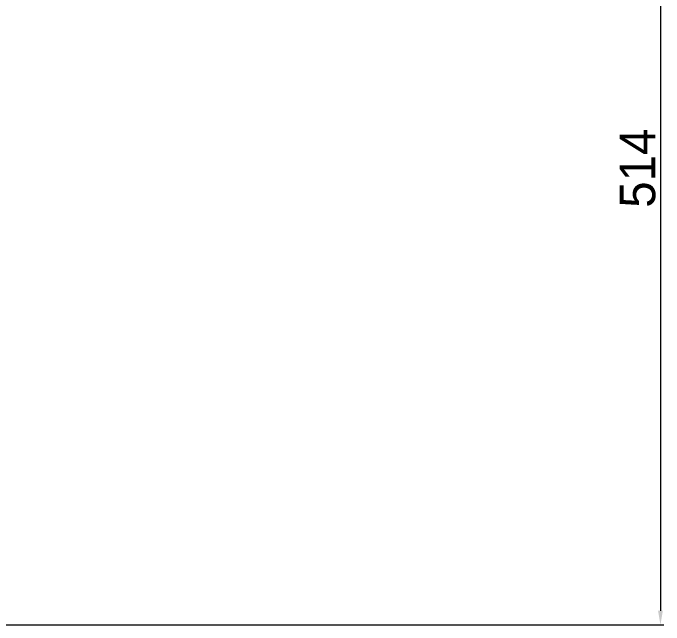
# Model space of a CAD drawing. Extents: x 9119 to 14551, y -233 to 2082.
# Drawn here: x 12510.3 to 12877, y 1331.5 to 1676.1 of the extents above; entities that cross this region are included whole.
import ezdxf

# ---------------------------------------------------------------- set-up
doc = ezdxf.new("R2010")
doc.units = 0
doc.header["$LTSCALE"] = 10
doc.header["$MEASUREMENT"] = 0
doc.header["$PDMODE"] = 3
doc.header["$PDSIZE"] = -10
doc.layers.get('0').update_dxf_attribs({"linetype": 'CONTINUOUS'})
doc.layers.get('DEFPOINTS').update_dxf_attribs({"linetype": 'CONTINUOUS'})
doc.styles.add('Daelim Dimension', font='')
doc.styles.get('Daelim Dimension').set_extended_font_data('나눔고딕')
doc.dimstyles.new('DEFAULT', dxfattribs={"dimscale": 2, "dimtxt": 2, "dimasz": 2, "dimexe": 0, "dimexo": 2, "dimgap": 1, "dimtad": 1, "dimdec": 1, "dimzin": 9, "dimdsep": 46, "dimtxsty": 'Daelim Dimension', "dimcen": 0.5, "dimclrd": 252, "dimclre": 252, "dimclrt": 3, "dimadec": 1, "dimazin": 0, "dimtfac": 1, "dimtdec": 1, "dimtix": 1, "dimtmove": 0, "dimatfit": 3, "dimfxl": 1, "dimtolj": 1, "dimtzin": 1, "dimlwd": 9, "dimlwe": 9, "dimarcsym": 0})

# ---------------------------------------------------------------- blocks, each defined once
blk = doc.blocks.new('*D12')
at = {"color": 5, "lineweight": 9, "ltscale": 0.5, "transparency": 16777216}
for p, q in [((12621.53, 1845.98), (12877.04, 1845.98)), ((12875.04, 1837.98), (12875.04, 1339.5)), ((12371.53, 1331.5), (12877.04, 1331.5))]:
    blk.add_line(p, q, dxfattribs=at)
at = {"color": 5, "ltscale": 0.5, "transparency": 16777216}
for points in [[(12873.71, 1837.98), (12876.38, 1837.98), (12875.04, 1845.98)], [(12873.71, 1339.5), (12876.38, 1339.5), (12875.04, 1331.5)]]:
    blk.add_solid(points, dxfattribs=at)
at = {"layer": 'DEFPOINTS', "color": 0, "ltscale": 0.5, "transparency": 16777216}
for p in [(12617.53, 1845.98), (12367.53, 1331.5), (12875.04, 1331.5)]:
    blk.add_point(p, dxfattribs=at)
at = {"color": 7, "ltscale": 0.5, "transparency": 16777216, "insert": (12862.27, 1588.74), "char_height": 20, "attachment_point": 5, "rotation": 90, "style": 'Daelim Dimension'}
blk.add_mtext('\\A1;514', dxfattribs=at)

msp = doc.modelspace()

# ---------------------------------------------------------------- dimensions: what is measured, and where the dimension line sits
at = {"color": 5, "ltscale": 0.5}
dim = msp.add_linear_dim(base=(12875.04, 1331.5), p1=(12617.53, 1845.98), p2=(12367.53, 1331.5), angle=90, dimstyle='DEFAULT', override={"dimtxt": 10, "dimasz": 4, "dimexe": 1, "dimdec": 0, "dimclrd": 5, "dimclre": 5, "dimclrt": 7}, dxfattribs=at)
dim.commit()
dim.dimension.update_dxf_attribs({"geometry": '*D12', "text_midpoint": (12862.27, 1588.74)})

doc.saveas('drawing.dxf')
